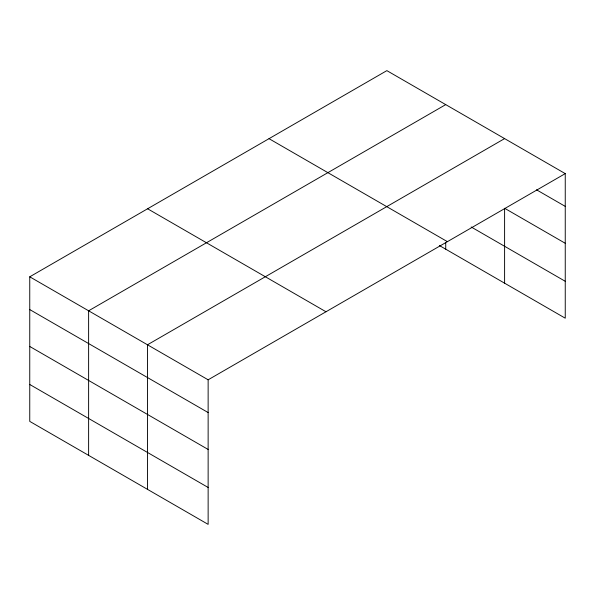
<?xml version="1.0" encoding="UTF-8"?>
<svg xmlns="http://www.w3.org/2000/svg" width="595" height="595" viewBox="0 0 595 595"><rect width="100%" height="100%" fill="white"/><g stroke="black" fill="none" stroke-linecap="round" stroke-linejoin="round"><path stroke-width="0.89" d="M565.25 173.621L386.862 70.634L29.75 276.809L29.75 421.379L208.138 524.366L208.138 379.803L565.25 173.621L565.25 318.191L439.363 245.512M445.729 104.616L88.618 310.798L88.618 455.361M504.597 138.605L147.486 344.78L147.486 489.35M536.519 189.798L565.25 206.383M565.25 243.281L504.597 208.265L504.597 283.175M471.188 226.985L565.25 281.294M269.014 138.672L447.403 241.659M147.597 208.771L325.986 311.765M29.75 276.809L208.138 379.803M29.75 309.571L208.138 412.558M29.75 346.461L208.138 449.456M29.75 384.482L208.138 487.469M445.729 242.73L445.729 249.186"/></g></svg>
